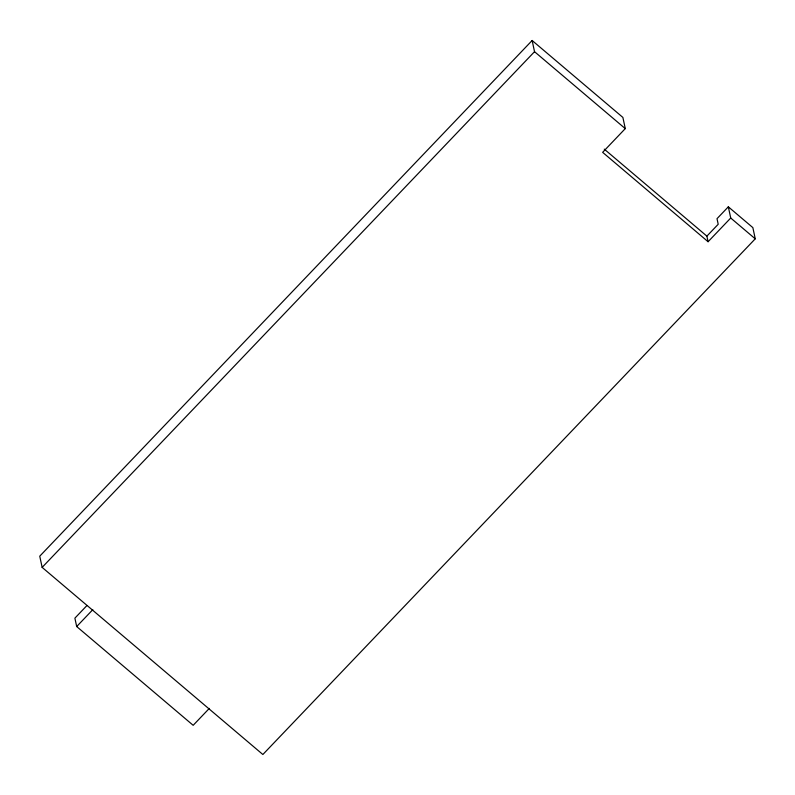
<?xml version="1.0" encoding="UTF-8"?>
<svg xmlns="http://www.w3.org/2000/svg" width="795" height="795" viewBox="0 0 795 795"><rect width="100%" height="100%" fill="white"/><g stroke="black" fill="none" stroke-linecap="round" stroke-linejoin="round"><path stroke-width="1.19" d="M708.087 241.73L602.64 152.332L625.277 128.621L622.882 117.431L532.133 40.495L39.75 556.182L42.145 567.382L262.867 754.505L755.25 238.818L752.855 227.618L728.329 206.829L717.01 218.685L718.203 224.279L706.884 236.135L708.087 241.73L730.724 218.019L728.329 206.829M42.145 567.382L534.528 51.685L532.133 40.495M86.774 605.701L74.889 618.152L76.688 626.539L193.175 725.308L209.304 708.415M76.688 626.539L92.816 609.656M534.528 51.685L625.277 128.621M730.724 218.019L755.25 238.818M604.26 149.132L706.884 236.135"/></g></svg>
